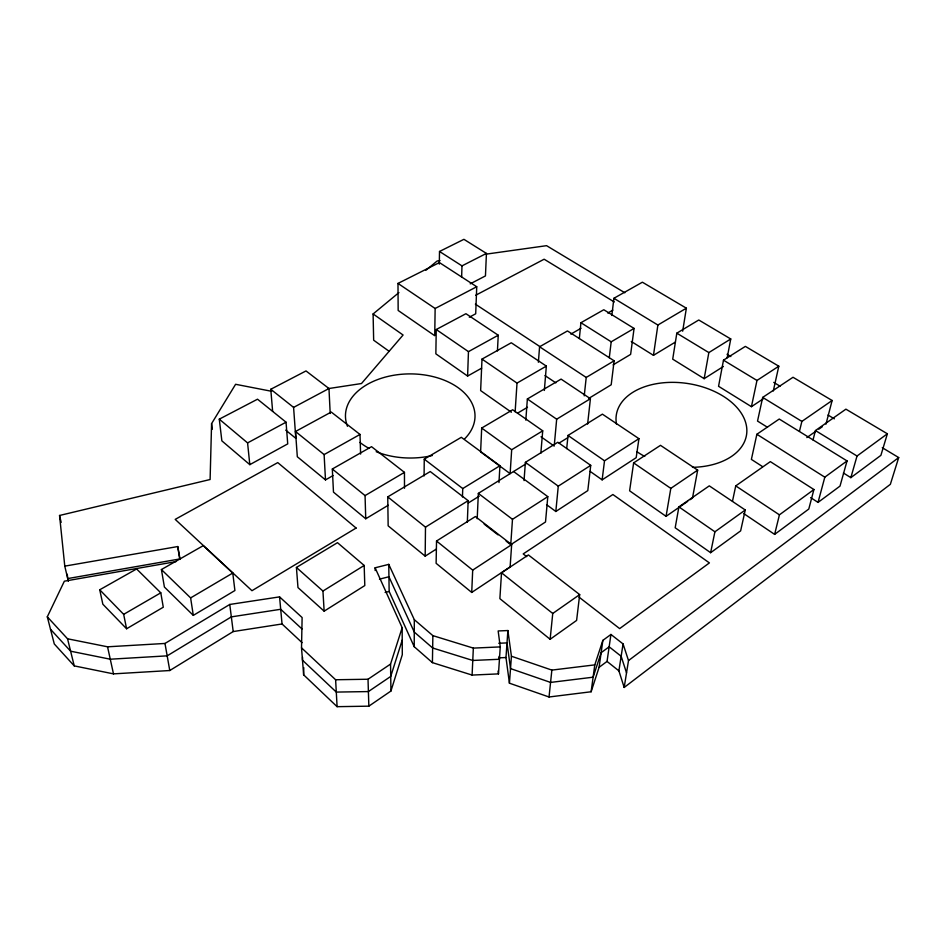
<?xml version="1.0" encoding="UTF-8"?>
<svg xmlns="http://www.w3.org/2000/svg" width="946" height="946" viewBox="0 0 946 946"><rect width="100%" height="100%" fill="white"/><g stroke="black" fill="none" stroke-linecap="round" stroke-linejoin="round"><path stroke-width="1.42" d="M882.287 447.695L898.7 457.568L890.352 484.328L624.183 687.458L628.511 660.556L623.059 643.93L610.939 634.459L602.862 640.371L599.09 667.32L591.12 691.763L549.035 696.989L509.433 683.189L511.431 656.24L507.884 630.544L498.164 630.958L500.257 646.91L498.483 673.883L472.101 675.077L432.417 662.638L414.218 646.709L414.313 619.677L388.759 564.372L375.113 567.789L375.172 570.544M424.092 475.956L424.246 459.141L461.305 437.312L499.937 465.751L498.968 482.566M436.26 549.129L425.18 556.142L425.487 527.147L387.742 496.887L430.241 471.546L468.152 500.671L467.324 522.381M397.982 283.422L435.136 308.491L434.734 335.712L398.16 310.465L397.982 283.422L439.429 262.586L476.737 286.744L475.696 313.788L469.299 317.217M497.43 350.966L498.246 335.227L465.94 313.705L436.236 329.527L435.858 353.839L467.608 376.059L481.656 368.16M375.113 567.789L402.156 627.695L402.298 654.727L390.935 691.029L368.845 706.165L337.095 706.674L303.642 674.841L303.772 667.651M432.417 662.638L432.866 635.641L414.313 619.677M439.299 264.135L439.512 251.47L463.918 239.326L486.433 253.422L485.452 275.925L470.197 283.847M303.642 674.841L301.514 647.833L302.117 617.549L279.567 596.879L229.76 604.459L164.982 643.457L107.548 646.804L67.544 638.787L47.3 616.827L64.363 581.187L176.027 561.617M302.543 657.328L302.484 660.202L336.291 692.082L368.396 691.573L390.733 676.425L402.227 640.075M436.532 541.017L436.118 563.319L471.723 592.433L510.119 566.926L511.656 544.636L475.377 516.54L436.532 541.017L472.693 570.119L471.723 592.433M271.585 391.289L235.601 384.289L211.585 423.619L210.107 479.516L59.551 515.475L64.777 566.134L68.349 581.258M461.636 277.178L461.979 265.873L439.512 251.47M462.452 496.993L462.748 488.562L424.246 459.141M467.608 376.059L468.459 351.64L436.236 329.527M544.34 390.45L546.35 366.102L511.278 342.771L481.999 359.102L480.639 390.592L511.396 412.22M477.21 518.727L478.345 493.374L526.035 463.788M481.691 428.053L480.615 451.916L510.131 473.65L511.68 449.74L542.72 430.832L512.673 409.772L481.691 428.053L511.68 449.74M472.101 675.077L473.343 648.105L432.866 635.641M501.51 572.791L499.878 598.652L550.134 639.283L576.611 620.422L579.685 594.596L528.376 554.935L501.51 572.791L552.748 613.469L550.134 639.283M515.132 411.829L517.013 383.095L546.35 366.102M506.122 541.124L510.745 544.707L512.484 519.319L547.793 496.638L513.583 471.522M509.433 683.189L505.98 657.529L507.884 630.544M525.822 420.154L527.36 398.976L561.073 379.11L590.422 398.704L587.608 424.092M524.037 480.592L525.385 462.346L557.821 442.267L590.73 465.361L587.797 490.619L555.822 511.479L546.587 504.667M538.38 362.259L539.575 346.768L567.458 330.946L614.143 360.804L611.199 384.786L588.649 398.467M540.84 453.276L542.72 430.832M547.793 496.638L545.511 521.979L510.745 544.707M554.344 444.679L556.674 419.196L590.422 398.704M555.822 511.479L558.27 486.161L590.73 465.361M566.701 448.605L568.014 435.444L602.401 414.159L638.94 438.672L636.185 457.675L602.141 479.859L590.138 471.392M579.33 338.585L580.927 322.716L603.796 309.744L634.068 328.428L630.627 354.395L613.079 364.884M549.035 696.989L551.861 670.099L594.786 664.872L602.862 640.371M584.238 395.854L586.213 377.442L614.143 360.804M611.849 315.491L613.895 298.286L642.381 282.204L686.37 308.195L682.669 331.183M609.283 357.742L611.199 341.813L634.068 328.428M602.141 479.859L604.518 460.797L638.94 438.672M591.12 691.763L594.786 664.872M690.095 499.713L692.496 498.045L697.663 470.138L660.497 445.341L633.619 462.901L629.61 490.808L666.055 516.339L687.683 501.38M599.09 667.32L607.036 661.42L610.939 634.459M631.278 341.482L653.461 355.341L657.884 325.034L686.37 308.195M624.183 687.458L618.897 670.856L623.059 643.93M727.178 357.754L730.75 338.975L698.763 319.996L676.816 333.169L672.712 359.161L704.167 378.672L723.394 366.492M666.055 516.339L670.809 488.384L697.663 470.138M678.897 506.879L675.184 527.773L710.635 552.689L740.635 530.883L745.259 510L709.287 485.866L678.897 506.879L714.904 531.794L710.635 552.689M704.167 378.672L708.838 352.586L730.75 338.975M773.296 390.982L778.806 366.208L745.365 346.39L723.489 360.178L718.558 386.299L751.431 406.674L763.41 398.715M751.431 406.674L756.977 380.458L778.806 366.208M732.488 501.226L735.74 485.889L770.34 461.636L813.915 489.531L808.783 509.043L774.632 534.384L743.556 513.465M825.976 424.151L832.125 400.501L793.02 377.277L762.677 397.415L757.533 421.076L767.478 427.285M810.639 497.62L818.042 502.397L840.013 486.09L847.048 460.915L779.232 419.043L756.871 434.273L751.384 459.401L762.488 466.567M799.488 431.175L801.877 421.408L832.125 400.501M774.632 534.384L779.421 514.837L813.915 489.531M813.028 439.985L815.44 430.548L845.913 409.169L887.372 433.788L880.892 455.357L850.856 477.647L843.418 473.012M818.042 502.397L824.817 477.174L847.048 460.915M850.856 477.647L857.029 456.019L887.372 433.788M390.935 691.029L390.556 664.08L402.156 627.695M389.007 351.214L373.658 340.205L373.102 313.954L398.94 292.586M425.901 270.284L437.135 261.001L440.044 260.588M628.511 660.556L898.7 457.568M714.904 531.794L745.259 510M552.748 613.469L579.685 594.596M806.832 437.584L816.398 430.868M818.798 429.188L822.381 426.67M301.514 647.833L335.617 679.748L368.018 679.24L390.556 664.08M472.693 570.119L511.656 544.636M324.147 611.163L364.801 585.562L364.175 565.46L337.486 542.673L296.417 567.446L297.978 587.584L324.147 611.163L322.941 591.049L296.417 567.446M468.246 503.012L479.267 496.153M559.133 443.047L567.754 437.702M425.487 527.147L468.152 500.671M322.941 591.049L364.175 565.46M462.748 488.562L499.937 465.751M47.3 616.827L54.289 643.966L74.237 665.889L113.485 673.871L169.772 670.525L233.201 631.561L282.038 623.97L302.07 642.653M653.461 355.341L675.409 342.062M404.498 488.254L404.45 472.361L371.53 446.678L332.318 469.003L333.477 492.133L365.735 518.763L388.262 505.247M193.303 615.385L234.904 590.529L232.775 573.051L203.284 545.641L161.411 569.551L164.403 587.04L193.303 615.385L190.619 597.907L161.411 569.551M517.45 413.225L527.466 407.277M365.735 518.763L365.061 495.598L404.45 472.361M190.619 597.907L232.775 573.051M126.587 628.759L163.28 607.214L160.785 592.823L136.602 568.96L99.732 589.784L102.842 604.198L126.587 628.759L123.666 614.356L99.732 589.784M123.666 614.356L160.785 592.823M360.603 454.08L360 434.451L331.23 412.054L295.507 431.494L297.316 456.752L325.495 479.906L333.051 475.566M570.852 334.104L581.045 328.286M607.781 313.043L612.878 310.146M325.495 479.906L324.111 454.588L360 434.451M468.459 351.64L498.246 335.227M249.815 464.652L287.726 443.887L286.047 422.2L257.525 399.2L219.283 419.161L221.861 440.86L249.815 464.652L247.58 442.905L219.283 419.161M247.58 442.905L286.047 422.2M285.727 430.146L295.814 438.329L293.591 407.395L328.971 388.522L306.007 370.938L270.769 389.279L272.637 411.321M475.743 295.223L544.139 259.216L614.261 301.963M435.136 308.491L476.737 286.744M461.979 265.873L486.433 253.422M385.128 592.468L389.149 591.451L388.759 564.372M379.464 579.153L388.936 576.764L414.265 632.058L432.665 647.998L472.775 660.462L499.441 659.267L499.062 656.37M64.777 566.134L177.742 546.552L180.118 559.417M328.085 388.64L361.49 383.532L403.079 335.014L373.102 313.954M485.286 254.261L546.563 245.676L624.821 292.763M499.169 657.837L505.98 657.529M498.755 643.268L507.021 642.902L510.521 668.586L550.572 682.421L593.107 677.194L601.136 652.716L609.153 646.804L621.155 656.264L626.524 672.878M473.343 648.105L500.257 646.91M511.431 656.24L551.861 670.099M727.048 354.277L730.832 356.559M773.745 382.385L780.06 386.181M828.022 415.046L834.337 418.841M723.489 360.178L756.977 380.458M676.816 333.169L708.838 352.586M613.895 298.286L657.884 325.034M762.677 397.415L801.877 421.408M815.44 430.548L857.029 456.019M580.927 322.716L611.199 341.813M756.871 434.273L824.817 477.174M475.365 304.151L540.426 346.922M539.575 346.768L586.213 377.442M735.74 485.889L779.421 514.837M544.967 375.562L555.846 382.858M633.619 462.901L670.809 488.384M481.999 359.102L517.013 383.095M527.36 398.976L556.674 419.196M568.014 435.444L604.518 460.797M541.017 436.792L554.214 446.098M525.385 462.346L558.27 486.161M478.345 493.374L512.484 519.319M526.697 556.615L523.209 553.918L612.89 494.522L709.405 562.905L619.654 628.605L578.987 597.103M484.151 524.096L498.022 534.857M270.769 389.279L293.591 407.395M607.036 661.42L618.897 670.856M295.507 431.494L324.111 454.588M332.318 469.003L365.061 495.598M425.18 556.142L388.156 525.846L387.742 496.887M301.999 628.96L280.702 609.283L231.332 616.875L167.17 655.85L110.268 659.208L70.619 651.203L50.505 629.256M389.149 591.451L414.218 646.709M67.544 638.787L74.237 665.889M59.551 515.475L61.159 522.381M107.548 646.804L113.485 673.871M164.982 643.457L169.772 670.525M177.742 546.552L179.693 558.98L67.722 578.574L67.261 574.234M498.116 670.986L498.483 673.883M229.76 604.459L233.201 631.561M211.585 423.619L212.294 429.271M279.567 596.879L282.038 623.97M335.617 679.748L337.095 706.674M328.971 388.522L330.201 413.485M368.018 679.24L368.845 706.165M616.508 424.222A65.865 41.813 8.6 0 1 672.381 382.35A65.865 41.813 8.6 0 1 746.087 424.186A65.865 41.813 8.6 0 1 692.46 467.336M644.758 456.421A65.865 41.813 8.6 0 1 636.764 451.597M347.466 426.291A64.777 42.062 0.1 0 1 420.71 374.462A64.777 42.062 0.1 0 1 464.628 438.861M432.322 455.523A64.777 42.062 0.1 0 1 376.189 451.703M368.834 448.262A64.777 42.062 0.1 0 1 359.953 442.421M356.098 528.045L251.967 590.706L175.199 519.378L277.757 462.606L356.098 528.045"/></g></svg>
